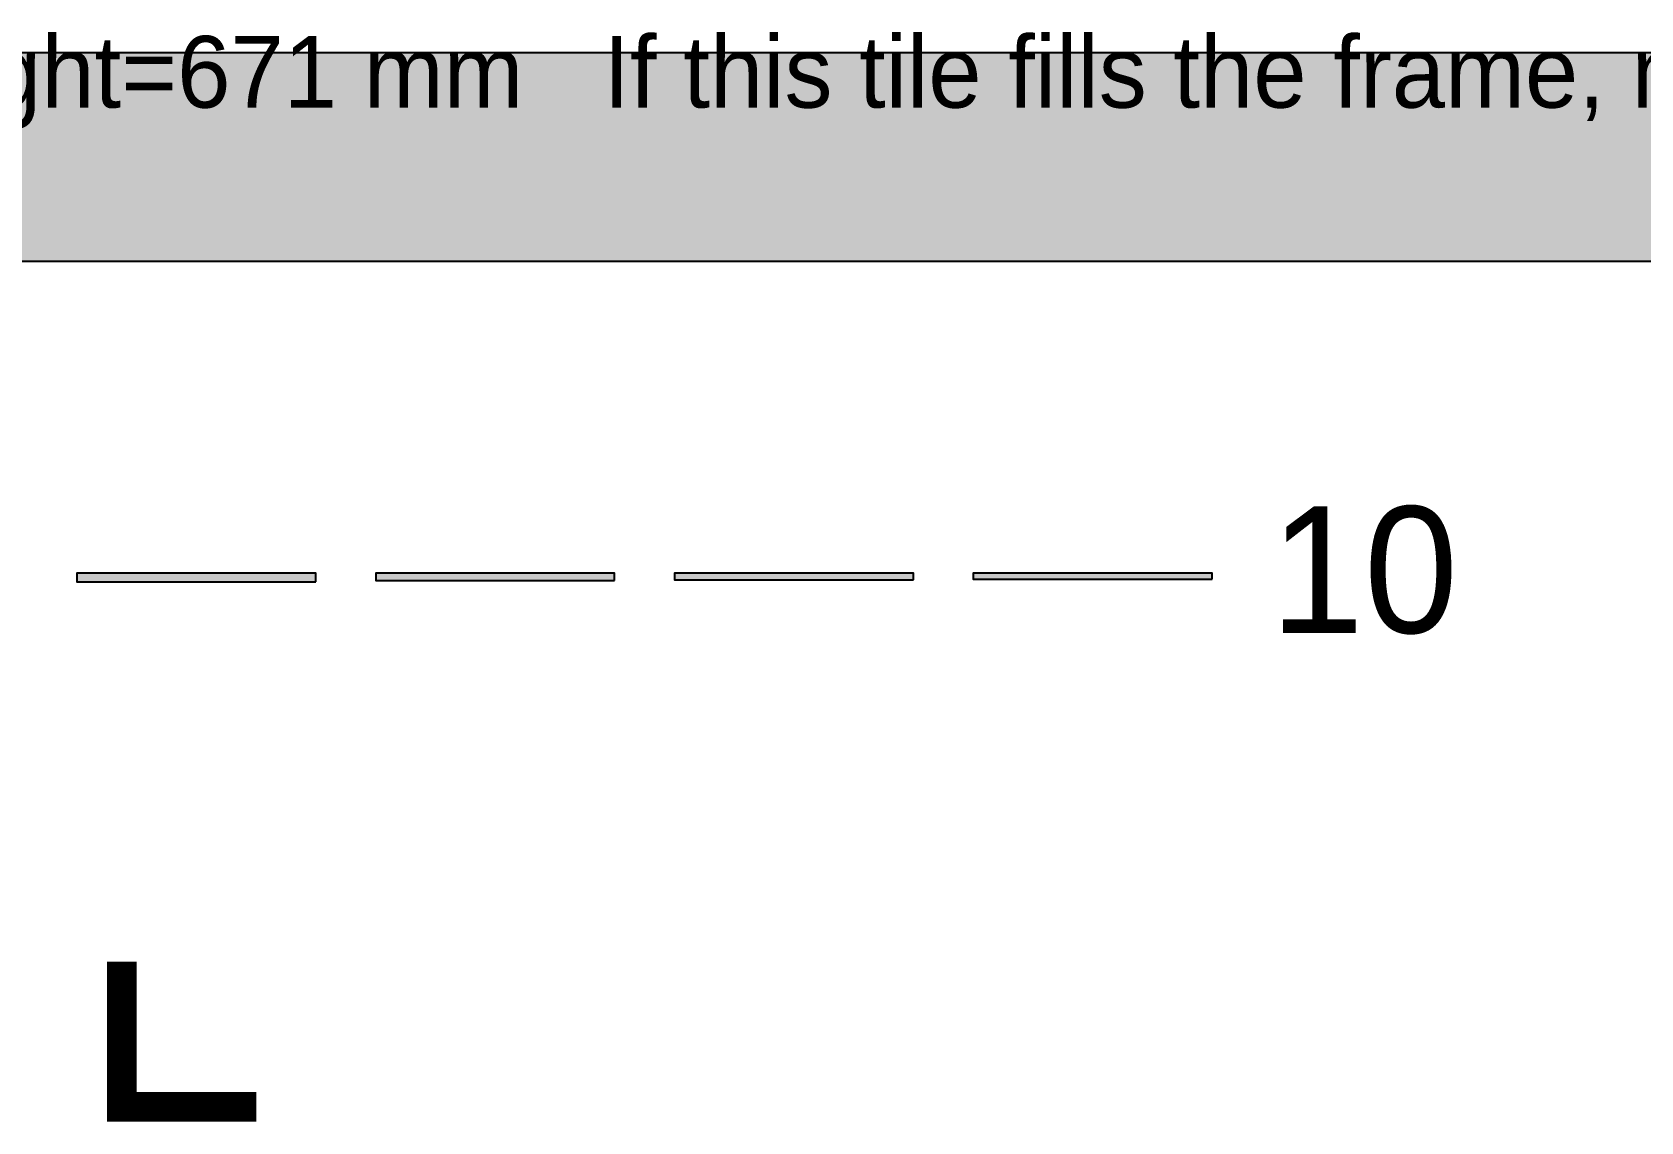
# Model space of a CAD drawing. Header units: millimetres. Extents: x 417 to 1260, y 223 to 953.
# Drawn here: x 829.1 to 1044.5, y 806.8 to 952.7 of the extents above; entities that cross this region are included whole.
import ezdxf
from ezdxf.enums import TextEntityAlignment as Align

# ---------------------------------------------------------------- set-up
doc = ezdxf.new("R2010")
doc.units = ezdxf.units.MM
for name, color, linetype in [('CENTER', 7, 'Continuous'), ('FRAME', 7, 'Continuous'), ('LABELS', 7, 'Continuous'), ('NOTES', 7, 'Continuous')]:
    doc.layers.add(name, color=color, linetype=linetype)

msp = doc.modelspace()

# ---------------------------------------------------------------- hatches: boundary and pattern name
at = {"layer": 'CENTER', "true_color": 0x000000}
h = msp.add_hatch(color=7, dxfattribs=at)
h.dxf.hatch_style = 1
h.paths.add_polyline_path([(867.12, 879.09), (867.12, 880.25), (835.12, 880.25), (835.12, 879.09), (867.12, 879.09)])
h = msp.add_hatch(color=7, dxfattribs=at)
h.dxf.hatch_style = 1
h.paths.add_polyline_path([(907.12, 879.25), (907.12, 880.25), (875.12, 880.25), (875.12, 879.25), (907.12, 879.25)])
h = msp.add_hatch(color=7, dxfattribs=at)
h.dxf.hatch_style = 1
h.paths.add_polyline_path([(947.12, 879.37), (947.12, 880.25), (915.12, 880.25), (915.12, 879.37), (947.12, 879.37)])
h = msp.add_hatch(color=7, dxfattribs=at)
h.dxf.hatch_style = 1
h.paths.add_polyline_path([(987.12, 879.45), (987.12, 880.25), (955.12, 880.25), (955.12, 879.45), (987.12, 879.45)])
at = {"layer": 'FRAME', "true_color": 0x000000}
h = msp.add_hatch(color=7, dxfattribs=at)
h.dxf.hatch_style = 1
h.paths.add_polyline_path([(417.12, 949.97), (1259.97, 949.97), (1259.97, 921.97), (417.12, 921.97), (417.12, 949.97)])

# ---------------------------------------------------------------- linework, layer by layer
at = {"layer": 'CENTER', "color": 250}
for points in [[(867.12, 879.09), (867.12, 880.25), (835.12, 880.25), (835.12, 879.09), (867.12, 879.09)], [(907.12, 879.25), (907.12, 880.25), (875.12, 880.25), (875.12, 879.25), (907.12, 879.25)], [(947.12, 879.37), (947.12, 880.25), (915.12, 880.25), (915.12, 879.37), (947.12, 879.37)], [(987.12, 879.45), (987.12, 880.25), (955.12, 880.25), (955.12, 879.45), (987.12, 879.45)]]:
    msp.add_lwpolyline(points, close=True, dxfattribs=at)
at = {"layer": 'CENTER', "color": 250, "lineweight": 35, "const_width": 4}
msp.add_lwpolyline([(859.12, 808.8), (841.12, 808.8), (841.12, 828.25)], dxfattribs=at)
at = {"layer": 'CENTER', "color": 250, "true_color": 0x000000}
for points in [[(835.12, 879.09), (867.12, 879.09), (867.12, 880.25)], [(867.12, 880.25), (835.12, 880.25), (835.12, 879.09)], [(875.12, 879.25), (907.12, 879.25), (907.12, 880.25)], [(907.12, 880.25), (875.12, 880.25), (875.12, 879.25)], [(915.12, 879.37), (947.12, 879.37), (947.12, 880.25)], [(947.12, 880.25), (915.12, 880.25), (915.12, 879.37)], [(955.12, 879.45), (987.12, 879.45), (987.12, 880.25)], [(987.12, 880.25), (955.12, 880.25), (955.12, 879.45)]]:
    msp.add_solid(points, dxfattribs=at)
at = {"layer": 'FRAME', "color": 250}
msp.add_lwpolyline([(417.12, 949.97), (1259.97, 949.97), (1259.97, 921.97), (417.12, 921.97), (417.12, 949.97)], close=True, dxfattribs=at)
at = {"layer": 'FRAME', "color": 250, "true_color": 0x000000}
for points in [[(417.12, 949.97), (417.12, 921.97), (1259.97, 921.97)], [(1259.97, 921.97), (1259.97, 949.97), (417.12, 949.97)]]:
    msp.add_solid(points, dxfattribs=at)

# ---------------------------------------------------------------- texts
at = {"layer": 'LABELS', "color": 250}
msp.add_text('10', height=16.933, dxfattribs=at).set_placement((994.88, 872.25))
at = {"layer": 'NOTES', "color": 250}
msp.add_text('Region: CENTER   Aspect: 16:9   4X   Full PH=800 mm   Tile height=671 mm   If this tile fills the frame, multiply labeled LW/PH by 1.19', height=9.6, dxfattribs=at).set_placement((838.54, 947.37), align=Align.MIDDLE_CENTER)

doc.saveas('drawing.dxf')
